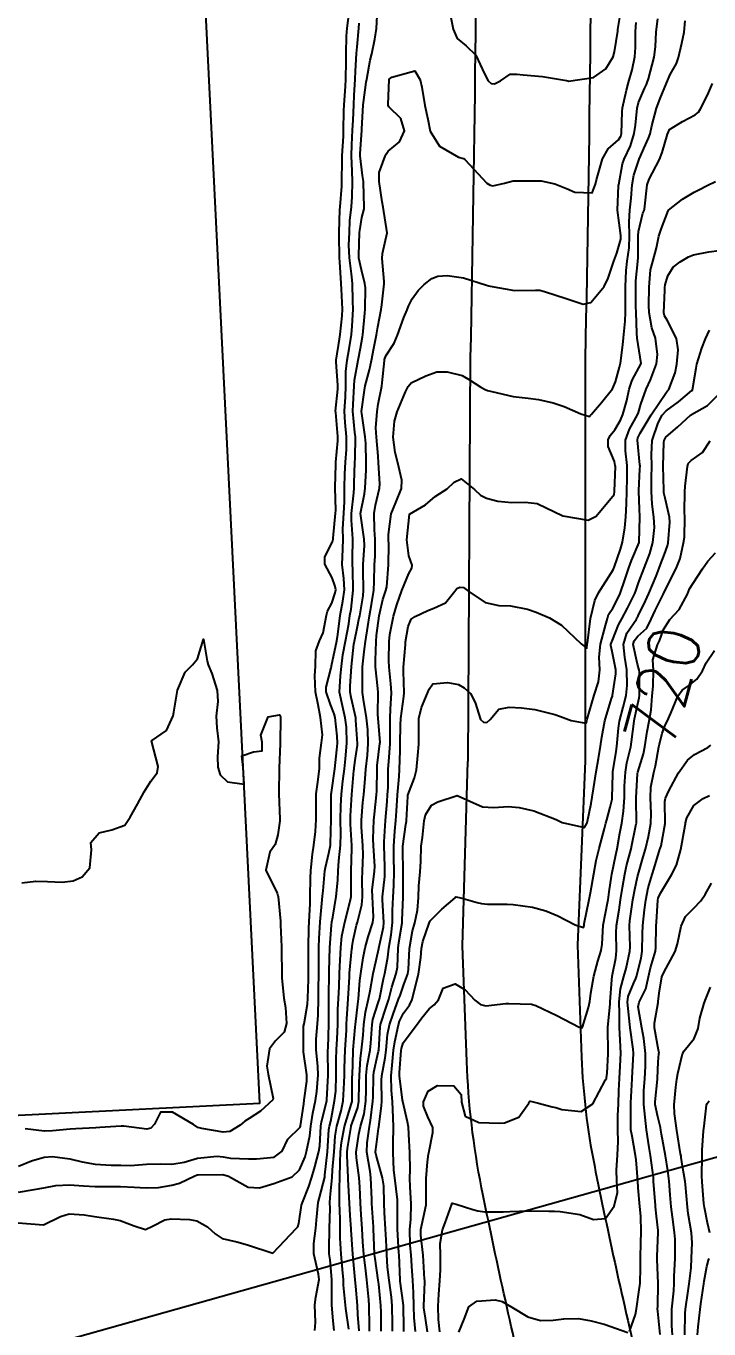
# Model space of a CAD drawing. Header units: metres. Extents: x 298520 to 308411, y 7433745 to 7450750.
# Drawn here: x 301858.9 to 301912.4, y 7442204.7 to 7442306.7 of the extents above; entities that cross this region are included whole.
import ezdxf
from ezdxf.enums import TextEntityAlignment as Align

# ---------------------------------------------------------------- set-up
doc = ezdxf.new("R2010")
doc.units = ezdxf.units.M
doc.header["$LTSCALE"] = 10
doc.linetypes.add('CONTINUO', pattern=[0])
doc.linetypes.add('DASHED', pattern=[0.75, 0.5, -0.25])
for name, color, linetype in [('Area Verde e Lazer', 94, 'Continuous'), ('Cotas', 45, 'Continuous'), ('Curvas de Nivel 1m', 11, 'Continuous'), ('Curvas de Nivel 5m', 15, 'Continuous'), ('TEXTO', 45, 'Continuous'), ('Vias Primárias', 230, 'Continuous'), ('Vias Secundárias', 230, 'DASHED')]:
    doc.layers.add(name, color=color, linetype=linetype)
doc.styles.add('Style-STANDARD', font='STANDARD.shx')

msp = doc.modelspace()

# ---------------------------------------------------------------- linework, layer by layer
at = {"layer": 'Area Verde e Lazer'}
msp.add_lwpolyline([(301809.72, 7442319.96), (301814.7, 7442219.3), (301877.17, 7442222.39), (301872.2, 7442323.05)], close=True, dxfattribs=at)
at = {"layer": 'Curvas de Nivel 1m', "flags": 128}
for points, elevation in [([(301858.29, 7442217.46), (301859.29, 7442217.87), (301860.3, 7442218.16), (301860.94, 7442218.21), (301862.29, 7442218.04), (301863.27, 7442217.81), (301864.29, 7442217.62), (301865.53, 7442217.55), (301866.29, 7442217.54), (301867.04, 7442217.53), (301868.29, 7442217.61), (301869.38, 7442217.66), (301870.29, 7442217.63), (301871.24, 7442217.78), (301872.3, 7442218.1), (301873.85, 7442218.24), (301874.3, 7442218.2), (301874.88, 7442218.1), (301876.3, 7442218.03), (301876.93, 7442218.03), (301878.3, 7442218.18), (301878.94, 7442218.64), (301879.37, 7442219.58), (301880.33, 7442220.51), (301880.36, 7442220.59), (301880.37, 7442220.62), (301880.62, 7442222.34), (301880.66, 7442222.62), (301880.86, 7442224.13), (301880.86, 7442224.62), (301880.61, 7442226.41), (301880.59, 7442226.62), (301880.61, 7442228.43), (301880.64, 7442228.62), (301880.92, 7442230.15), (301880.95, 7442230.61), (301880.99, 7442232.09), (301881, 7442232.61), (301880.98, 7442234.12), (301880.99, 7442234.62), (301881.03, 7442236.11), (301881.04, 7442236.61), (301881.11, 7442238.04), (301881.13, 7442238.61), (301881.16, 7442240.02), (301881.18, 7442240.61), (301881.31, 7442241.89), (301881.42, 7442242.61), (301881.55, 7442243.66), (301881.6, 7442244.61), (301881.6, 7442245.64), (301881.6, 7442246.61), (301881.72, 7442247.54), (301881.86, 7442248.61), (301881.86, 7442249.42), (301882.01, 7442250.61), (301882.08, 7442251.23), (301881.94, 7442252.61), (301881.75, 7442253.58), (301881.54, 7442254.61), (301881.5, 7442255.87), (301881.53, 7442256.61), (301881.57, 7442257.81), (301881.85, 7442258.61), (301882.15, 7442259.24), (301882.41, 7442260.6), (301882.49, 7442260.92), (301882.82, 7442261.55), (301883.08, 7442262.35), (301883.12, 7442262.6), (301883.09, 7442262.86), (301882.84, 7442263.54), (301882.27, 7442264.61), (301882.27, 7442265.19), (301882.88, 7442266.35), (301882.93, 7442266.55), (301882.93, 7442266.6), (301882.93, 7442266.65), (301883.11, 7442268.6), (301883.12, 7442268.81), (301883.07, 7442270.6), (301883.12, 7442272.42), (301883.13, 7442272.59), (301883.3, 7442274.26), (301883.3, 7442274.59), (301883.12, 7442276.47), (301883.11, 7442276.59), (301883.3, 7442278.31), (301883.3, 7442278.59), (301883.17, 7442280.46), (301883.17, 7442280.59), (301883.43, 7442282.22), (301883.48, 7442282.59), (301883.63, 7442284.04), (301883.65, 7442284.58), (301883.57, 7442286.13), (301883.55, 7442286.59), (301883.44, 7442288.28), (301883.43, 7442288.59), (301883.38, 7442290.37), (301883.39, 7442290.59), (301883.44, 7442292.34), (301883.46, 7442292.59), (301883.59, 7442294.2), (301883.61, 7442294.59), (301883.62, 7442296.2), (301883.63, 7442296.59), (301883.72, 7442298.12), (301883.74, 7442298.59), (301883.77, 7442300.1), (301883.78, 7442300.58), (301883.88, 7442302.01), (301883.91, 7442302.58), (301883.93, 7442303.98), (301883.95, 7442304.58), (301883.98, 7442305.95), (301884.03, 7442306.58), (301884.18, 7442307.77)], 708), ([(301881.49, 7442204.61), (301881.54, 7442205.22), (301881.5, 7442206.61), (301881.56, 7442207.21), (301881.82, 7442208.6), (301881.77, 7442209.02), (301881.4, 7442210.61), (301881.42, 7442211.41), (301881.56, 7442212.61), (301881.61, 7442213.24), (301881.76, 7442214.61), (301881.85, 7442215.02), (301882.26, 7442216.6), (301882.26, 7442216.62), (301882.28, 7442216.75), (301882.49, 7442218.6), (301882.59, 7442220.33), (301882.63, 7442220.6), (301882.74, 7442220.99), (301883.04, 7442222.59), (301883.12, 7442223.35), (301883.17, 7442224.59), (301883.17, 7442225.81), (301883.18, 7442226.59), (301883.23, 7442227.41), (301883.28, 7442228.59), (301883.3, 7442229.72), (301883.35, 7442230.59), (301883.39, 7442231.51), (301883.43, 7442232.59), (301883.48, 7442233.59), (301883.53, 7442234.58), (301883.61, 7442235.48), (301883.83, 7442236.58), (301884.28, 7442238.31), (301884.33, 7442238.57), (301884.34, 7442238.78), (301884.33, 7442240.57), (301884.39, 7442242.37), (301884.39, 7442242.57), (301884.28, 7442244.24), (301884.27, 7442244.58), (301884.28, 7442244.91), (301884.39, 7442246.57), (301884.55, 7442248.46), (301884.56, 7442248.57), (301884.57, 7442248.66), (301884.68, 7442249.41), (301884.82, 7442250.44), (301884.83, 7442250.57), (301884.71, 7442252.4), (301884.7, 7442252.55), (301884.7, 7442252.57), (301884.32, 7442254.17), (301884.25, 7442254.58), (301884.26, 7442255.06), (301884.36, 7442256.58), (301884.55, 7442258.34), (301884.59, 7442258.57), (301884.79, 7442259.58), (301884.97, 7442260.4), (301885, 7442260.57), (301885.28, 7442262.12), (301885.31, 7442262.57), (301885.28, 7442264.14), (301885.28, 7442264.57), (301885.38, 7442266.06), (301885.36, 7442266.57), (301885.08, 7442268.39), (301885.07, 7442268.57), (301885.38, 7442270.11), (301885.44, 7442270.56), (301885.52, 7442271.99), (301885.52, 7442272.56), (301885.49, 7442274.04), (301885.44, 7442274.57), (301885.16, 7442276.41), (301885.15, 7442276.57), (301885.37, 7442278.22), (301885.44, 7442278.57), (301885.78, 7442279.82), (301885.92, 7442280.56), (301886.1, 7442281.52), (301886.32, 7442282.56), (301886.43, 7442283.2), (301886.68, 7442284.55), (301886.74, 7442284.91), (301886.93, 7442286.55), (301886.93, 7442286.74), (301886.75, 7442288.55), (301886.78, 7442288.92), (301887.16, 7442290.55), (301886.83, 7442292.55), (301886.77, 7442292.98), (301886.53, 7442294.56), (301886.52, 7442295.26), (301887, 7442296.55), (301887.08, 7442296.71), (301887.24, 7442296.95), (301888.11, 7442297.67), (301888.5, 7442298.53), (301888.22, 7442299.49), (301887.28, 7442300.42), (301887.23, 7442300.55), (301887.23, 7442300.61), (301887.3, 7442302.55), (301887.3, 7442302.57), (301887.31, 7442302.59), (301887.51, 7442302.74), (301889.32, 7442303.23), (301889.75, 7442302.52), (301889.87, 7442301.95), (301890.11, 7442300.51), (301890.33, 7442299.45), (301890.53, 7442298.51), (301891.25, 7442297.33), (301892.74, 7442296.48), (301893.13, 7442296.37), (301893.23, 7442296.3), (301894.96, 7442294.45), (301895.21, 7442294.27), (301895.43, 7442294.23), (301896.33, 7442294.44), (301897.03, 7442294.62), (301897.21, 7442294.61), (301897.39, 7442294.61), (301899.22, 7442294.62), (301900.28, 7442294.39), (301901.21, 7442294.01), (301901.86, 7442293.72), (301903.21, 7442293.69), (301903.47, 7442294.36), (301903.56, 7442294.7), (301904.03, 7442296.35), (301904.46, 7442297.12), (301905.26, 7442297.84), (301905.46, 7442298.13), (301905.51, 7442298.33), (301905.56, 7442300.04), (301905.59, 7442300.33), (301905.89, 7442301.73), (301906.06, 7442302.32), (301906.33, 7442303.31), (301906.55, 7442304.32), (301906.6, 7442305.06), (301906.59, 7442306.32), (301906.66, 7442307.02)], 711), ([(301883, 7442204.59), (301882.92, 7442205.36), (301882.83, 7442206.59), (301882.82, 7442207.24), (301882.81, 7442208.59), (301882.68, 7442210.12), (301882.62, 7442210.59), (301882.61, 7442210.99), (301882.64, 7442212.59), (301882.68, 7442214.17), (301882.67, 7442214.59), (301882.69, 7442215.01), (301882.84, 7442216.59), (301882.88, 7442217.19), (301882.99, 7442218.59), (301883.09, 7442219.82), (301883.22, 7442220.59), (301883.56, 7442221.79), (301883.71, 7442222.58), (301883.79, 7442224), (301883.81, 7442224.58), (301883.81, 7442225.15), (301883.86, 7442226.58), (301883.96, 7442228.11), (301883.98, 7442228.58), (301883.99, 7442229.01), (301884.11, 7442230.58), (301884.2, 7442232.3), (301884.21, 7442232.57), (301884.39, 7442234.47), (301884.4, 7442234.57), (301884.41, 7442234.66), (301884.5, 7442235.15), (301884.76, 7442236.33), (301884.83, 7442236.57), (301885.18, 7442237.92), (301885.21, 7442238.56), (301885.19, 7442239.94), (301885.22, 7442240.56), (301885.28, 7442241.87), (301885.25, 7442242.56), (301885.15, 7442244.03), (301885.14, 7442244.56), (301885.25, 7442245.94), (301885.32, 7442246.56), (301885.43, 7442247.79), (301885.48, 7442248.56), (301885.6, 7442249.64), (301885.67, 7442250.56), (301885.65, 7442251.62), (301885.53, 7442252.56), (301885.29, 7442254.01), (301885.23, 7442254.56), (301885.22, 7442256.11), (301885.23, 7442256.57), (301885.37, 7442257.97), (301885.45, 7442258.56), (301885.63, 7442259.72), (301885.77, 7442260.56), (301885.93, 7442261.45), (301886.1, 7442262.56), (301886.14, 7442263.25), (301886.17, 7442264.56), (301886.2, 7442265.22), (301886.2, 7442266.56), (301886.15, 7442267.29), (301886.14, 7442268.56), (301886.25, 7442269.22), (301886.55, 7442270.55), (301886.58, 7442270.9), (301886.48, 7442272.55), (301886.45, 7442273.06), (301886.31, 7442274.56), (301886.27, 7442275.27), (301886.36, 7442276.56), (301886.45, 7442277.12), (301886.73, 7442278.55), (301886.77, 7442278.81), (301886.94, 7442280.55), (301886.95, 7442280.64), (301887.05, 7442280.91), (301887.69, 7442281.92), (301887.95, 7442282.54), (301888.47, 7442283.92), (301888.72, 7442284.53), (301888.83, 7442284.8), (301889.11, 7442285.39), (301889.59, 7442286.04), (301890.05, 7442286.51), (301890.65, 7442286.98), (301891.13, 7442287.15), (301891.85, 7442287.21), (301893.13, 7442287.02), (301894.94, 7442286.45), (301895.12, 7442286.39), (301895.21, 7442286.36), (301897.12, 7442286.04), (301898.76, 7442286.06), (301899.11, 7442286.05), (301899.56, 7442285.94), (301901.1, 7442285.43), (301902.51, 7442284.95), (301903.1, 7442285.1), (301904.14, 7442286.34), (301904.47, 7442286.99), (301904.9, 7442288.33), (301905.15, 7442288.95), (301905.45, 7442290.04), (301905.46, 7442290.33), (301905.2, 7442292.32), (301905.28, 7442294.26), (301905.29, 7442294.33), (301905.59, 7442295.96), (301905.72, 7442296.33), (301906.2, 7442297.37), (301906.51, 7442298.32), (301906.6, 7442298.98), (301906.74, 7442300.32), (301906.84, 7442300.76), (301907.31, 7442301.84), (301907.46, 7442302.16), (301907.52, 7442302.31), (301907.62, 7442302.61), (301908.06, 7442304.3), (301908.16, 7442305.11), (301908.21, 7442306.3), (301908.36, 7442307.3)], 712), ([(301884.14, 7442204.7), (301883.91, 7442206.33), (301883.88, 7442206.57), (301883.74, 7442208.14), (301883.72, 7442208.58), (301883.68, 7442209.08), (301883.55, 7442210.58), (301883.48, 7442211.83), (301883.48, 7442212.58), (301883.48, 7442213.34), (301883.43, 7442214.58), (301883.43, 7442215.73), (301883.45, 7442216.58), (301883.46, 7442217.75), (301883.5, 7442218.58), (301883.57, 7442219.32), (301883.81, 7442220.58), (301884.35, 7442222.38), (301884.4, 7442222.52), (301884.41, 7442222.57), (301884.42, 7442224.52), (301884.43, 7442224.57), (301884.49, 7442226.48), (301884.5, 7442226.57), (301884.64, 7442228.34), (301884.66, 7442228.57), (301884.85, 7442230.16), (301884.9, 7442230.57), (301885.02, 7442232.01), (301885.09, 7442232.56), (301885.28, 7442233.77), (301885.43, 7442234.56), (301885.66, 7442235.41), (301886.03, 7442236.55), (301886.09, 7442236.99), (301886, 7442238.56), (301885.99, 7442239.11), (301886.16, 7442240.55), (301886.18, 7442240.95), (301886.08, 7442242.56), (301886.06, 7442243.09), (301886.11, 7442244.56), (301886.15, 7442245.03), (301886.33, 7442246.55), (301886.35, 7442246.85), (301886.37, 7442248.55), (301886.38, 7442248.84), (301886.59, 7442250.55), (301886.6, 7442250.65), (301886.45, 7442252.55), (301886.43, 7442252.84), (301886.44, 7442254.55), (301886.42, 7442254.87), (301886.25, 7442256.56), (301886.24, 7442257.08), (301886.28, 7442258.55), (301886.33, 7442259.02), (301886.53, 7442260.55), (301886.57, 7442260.79), (301886.82, 7442261.84), (301886.99, 7442262.39), (301887.05, 7442262.55), (301887.12, 7442262.83), (301887.25, 7442264.54), (301887.27, 7442266.15), (301887.26, 7442266.54), (301887.26, 7442266.92), (301887.47, 7442268.54), (301887.82, 7442269.44), (301888.27, 7442270.53), (301888.29, 7442271.17), (301887.99, 7442272.53), (301887.77, 7442273.35), (301887.61, 7442274.54), (301887.73, 7442275.8), (301887.94, 7442276.54), (301888.6, 7442278.11), (301888.79, 7442278.52), (301889.03, 7442278.8), (301890.18, 7442279.36), (301891.03, 7442279.66), (301891.86, 7442279.66), (301893.03, 7442279.37), (301893.59, 7442279.04), (301894.5, 7442278.46), (301894.84, 7442278.28), (301895.02, 7442278.21), (301895.35, 7442278.12), (301897.02, 7442277.74), (301898.2, 7442277.6), (301899.01, 7442277.5), (301900.16, 7442277.24), (301901.01, 7442276.96), (301902.31, 7442276.37), (301903, 7442276.16), (301903.09, 7442276.27), (301903.15, 7442276.36), (301903.93, 7442277.27), (301904.79, 7442278.33), (301905.03, 7442278.89), (301905.34, 7442280.02), (301905.42, 7442280.33), (301905.62, 7442281.77), (301905.66, 7442282.32), (301905.79, 7442283.62), (301905.82, 7442284.32), (301905.81, 7442285.62), (301905.82, 7442286.32), (301905.86, 7442287.59), (301905.95, 7442288.32), (301906.1, 7442289.37), (301906.12, 7442290.32), (301906.1, 7442291.4), (301906.17, 7442292.32), (301906.26, 7442293.26), (301906.33, 7442294.32), (301906.47, 7442295.07), (301906.89, 7442296.31), (301906.99, 7442296.56), (301907.25, 7442297.16), (301907.61, 7442297.95), (301907.74, 7442298.3), (301907.89, 7442298.92), (301908.24, 7442300.3), (301908.53, 7442301.06), (301909.03, 7442302.28), (301909.32, 7442302.94), (301909.81, 7442303.8), (301909.98, 7442304.27), (301910.23, 7442305.39), (301910.42, 7442306.27), (301910.48, 7442307.15)], 713), ([(301858.27, 7442215.44), (301859.5, 7442215.63), (301860.27, 7442215.77), (301861.19, 7442215.94), (301862.27, 7442216.01), (301863.37, 7442215.92), (301864.27, 7442215.86), (301865.21, 7442215.86), (301866.27, 7442215.88), (301867.33, 7442215.83), (301868.27, 7442215.76), (301869.23, 7442215.79), (301870.28, 7442215.97), (301870.88, 7442216.13), (301872.09, 7442216.72), (301872.23, 7442216.77), (301872.28, 7442216.79), (301872.36, 7442216.79), (301874.28, 7442216.8), (301874.73, 7442216.69), (301876.27, 7442215.83), (301877.16, 7442215.77), (301878.28, 7442216.1), (301879.71, 7442216.63), (301880.29, 7442217.19), (301880.72, 7442218.19), (301880.84, 7442218.61), (301881.09, 7442219.85), (301881.18, 7442220.61), (301881.33, 7442221.62), (301881.53, 7442222.61), (301881.65, 7442223.32), (301881.76, 7442224.61), (301881.73, 7442225.26), (301881.6, 7442226.61), (301881.6, 7442227.42), (301881.7, 7442228.61), (301881.76, 7442229.28), (301881.78, 7442230.61), (301881.78, 7442231.28), (301881.8, 7442232.61), (301881.8, 7442233.29), (301881.81, 7442234.61), (301881.83, 7442235.28), (301881.91, 7442236.61), (301881.95, 7442237.18), (301882.1, 7442238.6), (301882.13, 7442239.02), (301882.27, 7442240.6), (301882.32, 7442240.86), (301882.59, 7442241.97), (301882.71, 7442242.6), (301882.72, 7442242.72), (301882.76, 7442244.6), (301882.76, 7442246.48), (301882.76, 7442246.6), (301882.78, 7442246.73), (301883.05, 7442248.59), (301883.22, 7442250.06), (301883.25, 7442250.59), (301883.23, 7442251.13), (301883.07, 7442252.59), (301883, 7442252.88), (301882.72, 7442253.62), (301882.38, 7442254.6), (301882.37, 7442254.98), (301882.76, 7442256.49), (301882.78, 7442256.58), (301882.79, 7442256.6), (301882.79, 7442256.63), (301883.21, 7442258.59), (301883.29, 7442259.09), (301883.48, 7442260.59), (301883.69, 7442261.71), (301883.81, 7442262.59), (301883.75, 7442263.49), (301883.62, 7442264.59), (301883.67, 7442265.79), (301883.7, 7442266.59), (301883.68, 7442267.38), (301883.75, 7442268.59), (301883.81, 7442269.48), (301883.81, 7442270.59), (301883.84, 7442271.68), (301883.89, 7442272.58), (301883.96, 7442273.58), (301883.96, 7442274.58), (301883.87, 7442275.7), (301883.82, 7442276.58), (301883.88, 7442277.71), (301883.92, 7442278.58), (301883.92, 7442279.69), (301884.02, 7442280.58), (301884.17, 7442281.46), (301884.35, 7442282.58), (301884.42, 7442283.24), (301884.48, 7442284.58), (301884.47, 7442285.21), (301884.43, 7442286.58), (301884.37, 7442287.34), (301884.21, 7442288.58), (301884.16, 7442289.57), (301884.19, 7442290.58), (301884.24, 7442291.52), (301884.36, 7442292.58), (301884.42, 7442293.36), (301884.44, 7442294.58), (301884.42, 7442295.38), (301884.36, 7442296.58), (301884.38, 7442297.44), (301884.45, 7442298.58), (301884.48, 7442299.37), (301884.53, 7442300.58), (301884.57, 7442301.3), (301884.65, 7442302.58), (301884.68, 7442303.22), (301884.76, 7442304.58), (301884.79, 7442305.12), (301884.93, 7442306.57), (301884.97, 7442306.96)], 709), ([(301884.95, 7442204.56), (301884.86, 7442205.86), (301884.82, 7442206.56), (301884.69, 7442208.06), (301884.64, 7442208.57), (301884.49, 7442210.29), (301884.46, 7442210.57), (301884.33, 7442212.47), (301884.32, 7442212.57), (301884.25, 7442213.6), (301884.19, 7442214.57), (301884.11, 7442216.41), (301884.11, 7442216.57), (301884.01, 7442218.28), (301884.01, 7442218.57), (301884.04, 7442218.84), (301884.32, 7442220.57), (301884.33, 7442220.63), (301884.85, 7442222.06), (301884.94, 7442222.56), (301884.97, 7442223.96), (301884.98, 7442224.56), (301885.06, 7442225.9), (301885.14, 7442226.56), (301885.26, 7442227.72), (301885.32, 7442228.56), (301885.46, 7442229.53), (301885.69, 7442230.56), (301885.81, 7442231.2), (301886.05, 7442232.55), (301886.13, 7442232.9), (301886.49, 7442234.5), (301886.5, 7442234.54), (301886.87, 7442236.19), (301886.9, 7442236.55), (301886.78, 7442238.31), (301886.78, 7442238.55), (301886.97, 7442240.15), (301886.98, 7442240.54), (301886.97, 7442240.94), (301886.91, 7442242.55), (301886.91, 7442242.86), (301887.02, 7442244.54), (301887.14, 7442246.03), (301887.18, 7442246.54), (301887.22, 7442247.11), (301887.24, 7442248.54), (301887.27, 7442249.14), (301887.38, 7442250.54), (301887.4, 7442251.24), (301887.38, 7442252.54), (301887.42, 7442253.24), (301887.48, 7442254.54), (301887.44, 7442255.24), (301887.31, 7442256.54), (301887.29, 7442257.07), (301887.3, 7442258.54), (301887.35, 7442259.1), (301887.65, 7442260.54), (301887.92, 7442261.43), (301888.31, 7442262.53), (301888.85, 7442263.88), (301889.08, 7442264.28), (301889.12, 7442264.52), (301888.86, 7442265.25), (301888.68, 7442266.52), (301888.9, 7442268.52), (301890.15, 7442269.26), (301890.92, 7442269.9), (301891.27, 7442270.15), (301891.85, 7442270.49), (301892.39, 7442271.03), (301892.94, 7442271.29), (301893.99, 7442270.46), (301894.47, 7442270.01), (301894.92, 7442269.77), (301895.82, 7442269.53), (301896.91, 7442269.42), (301897.97, 7442269.47), (301898.91, 7442269.35), (301900.9, 7442268.38), (301902.9, 7442268.04), (301903.52, 7442268.35), (301904.92, 7442270.07), (301904.97, 7442270.28), (301904.97, 7442270.33), (301905.03, 7442272.25), (301905.02, 7442272.33), (301904.96, 7442272.64), (301904.47, 7442273.83), (301904.47, 7442274.34), (301904.63, 7442274.68), (301904.98, 7442275.13), (301905.44, 7442275.88), (301905.62, 7442276.32), (301905.92, 7442277.42), (301906.11, 7442278.32), (301906.34, 7442279.01), (301907.04, 7442280.31), (301906.73, 7442282.31), (301906.7, 7442282.69), (301906.65, 7442284.31), (301906.64, 7442284.77), (301906.62, 7442286.31), (301906.63, 7442286.8), (301906.78, 7442288.31), (301906.81, 7442288.65), (301906.82, 7442290.31), (301906.85, 7442290.64), (301907.19, 7442292.09), (301907.25, 7442292.25), (301907.27, 7442292.31), (301907.3, 7442292.41), (301907.51, 7442294.31), (301907.67, 7442294.75), (301908.48, 7442296.29), (301908.7, 7442296.83), (301909.1, 7442298.28), (301909.27, 7442298.65), (301910.28, 7442299.26), (301911.28, 7442299.79), (301911.53, 7442300.01), (301911.7, 7442300.26), (301912.23, 7442301.32), (301912.64, 7442302.25)], 714), ([(301886.67, 7442204.54), (301886.67, 7442206.03), (301886.65, 7442206.55), (301886.49, 7442208.23), (301886.46, 7442208.55), (301886.21, 7442210.24), (301886.17, 7442210.55), (301886.16, 7442210.6), (301886.09, 7442212.55), (301886.08, 7442212.71), (301885.95, 7442214.55), (301885.94, 7442214.87), (301885.88, 7442216.55), (301885.81, 7442217.04), (301885.56, 7442218.56), (301885.58, 7442219.3), (301885.77, 7442220.56), (301885.85, 7442221.04), (301886.03, 7442222.55), (301886.05, 7442222.86), (301886.07, 7442224.55), (301886.1, 7442224.83), (301886.4, 7442226.13), (301886.48, 7442226.47), (301886.49, 7442226.55), (301886.61, 7442228.36), (301886.64, 7442228.55), (301887.07, 7442229.91), (301887.27, 7442230.54), (301887.53, 7442231.47), (301887.87, 7442232.54), (301887.96, 7442233.05), (301888.01, 7442234.53), (301888.06, 7442234.97), (301888.32, 7442236.53), (301888.34, 7442236.72), (301888.4, 7442238.53), (301888.4, 7442238.67), (301888.4, 7442240.52), (301888.37, 7442242.3), (301888.38, 7442242.52), (301888.61, 7442244.21), (301888.66, 7442244.47), (301888.67, 7442244.52), (301888.76, 7442246.4), (301888.78, 7442246.52), (301889.29, 7442247.88), (301889.44, 7442248.51), (301889.55, 7442249.63), (301889.63, 7442250.51), (301889.62, 7442251.59), (301889.62, 7442252.51), (301889.85, 7442253.38), (301890.32, 7442254.5), (301890.43, 7442254.81), (301890.74, 7442255.24), (301891.88, 7442255.35), (301892.74, 7442255.17), (301893.19, 7442254.92), (301893.67, 7442254.47), (301894.05, 7442253.78), (301894.47, 7442252.45), (301894.71, 7442252.22), (301894.95, 7442252.21), (301895.23, 7442252.44), (301895.91, 7442253.25), (301896.72, 7442253.41), (301897.67, 7442253.36), (301898.72, 7442253.22), (301900.28, 7442252.82), (301900.72, 7442252.67), (301901.56, 7442252.37), (301902.71, 7442252.15), (301902.78, 7442252.29), (301902.8, 7442252.36), (301902.83, 7442252.47), (301903.37, 7442254.35), (301903.7, 7442255.39), (301903.82, 7442256.34), (301903.76, 7442257.33), (301903.85, 7442258.34), (301904.26, 7442259.8), (301904.4, 7442260.34), (301904.49, 7442260.65), (301904.82, 7442261.17), (301905.23, 7442261.92), (301905.4, 7442262.32), (301905.77, 7442263.39), (301906.09, 7442264.32), (301906.3, 7442264.88), (301906.88, 7442266.31), (301906.94, 7442268.31), (301906.94, 7442268.34), (301906.91, 7442268.92), (301906.86, 7442270.31), (301906.86, 7442270.38), (301906.95, 7442272.04), (301906.96, 7442272.3), (301906.95, 7442272.38), (301906.75, 7442274.31), (301906.79, 7442274.5), (301906.98, 7442274.85), (301907.82, 7442276.3), (301909.02, 7442278.07), (301909.12, 7442278.18), (301909.21, 7442278.28), (301909.72, 7442279.59), (301909.84, 7442280.27), (301909.94, 7442281.39), (301909.82, 7442282.27), (301909.09, 7442283.7), (301908.87, 7442284.06), (301908.83, 7442284.28), (301908.89, 7442286.07), (301908.9, 7442286.28), (301908.93, 7442286.47), (301909.13, 7442287.17), (301909.55, 7442287.86), (301910.09, 7442288.27), (301910.75, 7442288.66), (301911.15, 7442288.83), (301912.35, 7442289.05), (301913.15, 7442289.17)], 716), ([(301887.58, 7442204.54), (301887.58, 7442205.11), (301887.54, 7442206.54), (301887.48, 7442207.22), (301887.31, 7442208.54), (301887.19, 7442209.55), (301887.12, 7442210.54), (301887.07, 7442211.7), (301887.02, 7442212.54), (301886.95, 7442213.84), (301886.92, 7442214.54), (301886.88, 7442215.93), (301886.79, 7442216.54), (301886.3, 7442218.33), (301886.25, 7442218.55), (301886.25, 7442218.6), (301886.31, 7442219.17), (301886.47, 7442220.41), (301886.5, 7442220.55), (301886.72, 7442222.18), (301886.73, 7442222.55), (301886.71, 7442224.21), (301886.74, 7442224.55), (301887, 7442225.94), (301887.08, 7442226.54), (301887.19, 7442227.77), (301887.34, 7442228.54), (301887.61, 7442229.36), (301888.05, 7442230.53), (301888.16, 7442230.83), (301888.46, 7442231.68), (301888.76, 7442232.53), (301888.82, 7442232.86), (301888.89, 7442234.52), (301889.14, 7442235.89), (301889.32, 7442236.52), (301889.52, 7442237.5), (301889.6, 7442238.51), (301889.64, 7442239.42), (301889.75, 7442240.51), (301889.78, 7442241.31), (301889.82, 7442242.51), (301889.91, 7442243.2), (301890.06, 7442244.51), (301890.15, 7442244.97), (301890.63, 7442245.72), (301891.13, 7442246), (301892.64, 7442246.48), (301894.63, 7442245.61), (301895.51, 7442245.56), (301896.63, 7442245.63), (301897.49, 7442245.56), (301898.63, 7442245.3), (301900.38, 7442244.62), (301900.61, 7442244.5), (301900.85, 7442244.38), (301902.61, 7442243.98), (301902.82, 7442244.36), (301903.12, 7442245.87), (301903.2, 7442246.35), (301903.3, 7442247), (301903.53, 7442248.35), (301903.71, 7442249.38), (301903.86, 7442250.34), (301903.97, 7442251.07), (301904.21, 7442252.34), (301904.73, 7442254.08), (301904.79, 7442254.27), (301904.81, 7442254.33), (301905.07, 7442256.02), (301905.06, 7442256.33), (301904.78, 7442257.77), (301904.68, 7442258.23), (301904.68, 7442258.33), (301904.79, 7442258.64), (301905.28, 7442259.85), (301905.53, 7442260.32), (301905.98, 7442261.16), (301906.54, 7442262.31), (301906.62, 7442262.52), (301906.84, 7442263.13), (301907.28, 7442264.3), (301907.72, 7442265.45), (301907.95, 7442266.29), (301908.08, 7442267.48), (301908.05, 7442268.29), (301907.92, 7442269.3), (301907.85, 7442270.3), (301907.86, 7442271.37), (301907.87, 7442272.3), (301907.85, 7442273.18), (301907.92, 7442274.3), (301908.38, 7442275.68), (301908.7, 7442276.28), (301909, 7442276.62), (301909.97, 7442277.31), (301911.02, 7442278.19), (301911.06, 7442278.22), (301911.08, 7442278.26), (301911.35, 7442279.95), (301911.41, 7442280.26), (301911.81, 7442281.51), (301912.08, 7442282.25), (301912.41, 7442282.92)], 717), ([(301888.47, 7442204.53), (301888.46, 7442204.84), (301888.43, 7442206.53), (301888.41, 7442206.77), (301888.18, 7442208.47), (301888.17, 7442208.53), (301888.08, 7442210.53), (301888.07, 7442210.67), (301887.96, 7442212.53), (301887.96, 7442212.81), (301887.96, 7442214.53), (301887.95, 7442214.84), (301887.75, 7442216.54), (301887.67, 7442217.15), (301887.62, 7442218.54), (301887.63, 7442219.22), (301887.64, 7442220.54), (301887.63, 7442221.25), (301887.57, 7442222.54), (301887.5, 7442223.4), (301887.47, 7442224.54), (301887.54, 7442225.38), (301887.66, 7442226.54), (301887.74, 7442227.21), (301888.03, 7442228.53), (301888.13, 7442228.83), (301888.44, 7442229.44), (301888.91, 7442230.06), (301889.12, 7442230.52), (301889.32, 7442231.38), (301889.6, 7442232.51), (301889.78, 7442233.8), (301889.83, 7442234.51), (301889.94, 7442235.06), (301890.44, 7442236.5), (301890.52, 7442236.68), (301891.43, 7442237.59), (301892.47, 7442238.48), (301892.5, 7442238.52), (301892.54, 7442238.55), (301892.91, 7442238.47), (301894.2, 7442238.11), (301894.54, 7442238.02), (301895, 7442237.98), (301896.54, 7442237.98), (301897.02, 7442237.95), (301898.54, 7442237.75), (301899.59, 7442237.45), (301900.53, 7442237.06), (301901.89, 7442236.37), (301902.52, 7442236.16), (301902.57, 7442236.31), (301902.58, 7442236.36), (301902.59, 7442236.43), (301902.97, 7442238.35), (301903.07, 7442238.88), (301903.34, 7442240.35), (301903.53, 7442241.39), (301903.76, 7442242.34), (301904.18, 7442243.9), (301904.29, 7442244.33), (301904.36, 7442244.59), (301904.63, 7442245.57), (301904.77, 7442246.2), (301904.78, 7442246.33), (301904.82, 7442248.17), (301904.84, 7442248.33), (301905.08, 7442249.93), (301905.14, 7442250.33), (301905.27, 7442251.76), (301905.36, 7442252.32), (301905.64, 7442253.4), (301905.86, 7442254.32), (301905.95, 7442255.11), (301905.93, 7442256.32), (301905.76, 7442257.33), (301905.67, 7442258.32), (301905.92, 7442259.2), (301906.67, 7442260.31), (301906.72, 7442260.39), (301906.81, 7442260.56), (301907.39, 7442261.74), (301907.65, 7442262.3), (301908.22, 7442263.67), (301908.46, 7442264.29), (301908.57, 7442264.57), (301908.87, 7442265.38), (301909.12, 7442266.04), (301909.17, 7442266.28), (301909.28, 7442267.9), (301909.26, 7442268.28), (301908.92, 7442269.76), (301908.82, 7442270.18), (301908.81, 7442270.28), (301908.81, 7442270.4), (301908.78, 7442272.28), (301908.82, 7442274.13), (301908.84, 7442274.28), (301908.98, 7442274.54), (301909.91, 7442275.35), (301910.9, 7442276.26), (301910.95, 7442276.3), (301910.99, 7442276.33), (301912.23, 7442277.02), (301913.02, 7442277.8)], 718), ([(301889.38, 7442204.51), (301889.27, 7442205.62), (301889.23, 7442206.51), (301889.22, 7442207.56), (301889.15, 7442208.52), (301889.08, 7442209.64), (301889.02, 7442210.52), (301888.95, 7442211.25), (301888.94, 7442212.52), (301889, 7442213.28), (301889.04, 7442214.52), (301888.95, 7442215.84), (301888.93, 7442216.52), (301888.96, 7442217.19), (301888.94, 7442218.52), (301888.86, 7442219.98), (301888.82, 7442220.52), (301888.75, 7442220.94), (301888.37, 7442222.53), (301888.37, 7442222.55), (301888.35, 7442222.62), (301888.11, 7442224.53), (301888.11, 7442224.8), (301888.25, 7442226.53), (301888.27, 7442226.67), (301888.41, 7442227.11), (301889.44, 7442228.51), (301889.87, 7442229.07), (301890.44, 7442229.78), (301890.84, 7442230.11), (301891.16, 7442230.49), (301891.55, 7442231.4), (301892.47, 7442231.75), (301893.25, 7442231.26), (301894.01, 7442230.46), (301894.45, 7442230.12), (301894.87, 7442230.03), (301896.45, 7442230.19), (301896.67, 7442230.21), (301898.45, 7442230.15), (301898.8, 7442230.05), (301900.44, 7442229.25), (301902.19, 7442228.36), (301902.42, 7442228.3), (301902.46, 7442228.36), (301902.91, 7442229.89), (301903.02, 7442230.35), (301903.11, 7442231), (301903.34, 7442232.35), (301903.65, 7442233.51), (301903.92, 7442234.34), (301903.99, 7442234.85), (301904.06, 7442236.34), (301904.43, 7442238.22), (301904.45, 7442238.33), (301904.55, 7442238.94), (301904.71, 7442240.18), (301904.74, 7442240.33), (301905.06, 7442241.85), (301905.16, 7442242.32), (301905.38, 7442243.55), (301905.52, 7442244.32), (301905.67, 7442245.27), (301905.73, 7442246.32), (301905.75, 7442247.22), (301905.81, 7442248.32), (301905.93, 7442249.06), (301906.23, 7442250.31), (301906.3, 7442250.7), (301906.5, 7442252.31), (301906.53, 7442252.49), (301906.72, 7442253.34), (301906.89, 7442254.15), (301906.91, 7442254.31), (301906.91, 7442256.16), (301906.89, 7442256.31), (301906.77, 7442256.78), (301906.43, 7442258.31), (301906.49, 7442258.61), (301906.79, 7442258.96), (301907.5, 7442259.6), (301907.84, 7442260.3), (301908.13, 7442260.98), (301908.79, 7442262.29), (301908.83, 7442262.36), (301909.79, 7442264.27), (301910.09, 7442265.04), (301910.37, 7442266.27), (301910.43, 7442266.72), (301910.46, 7442268.26), (301910.45, 7442268.72), (301910.46, 7442270.26), (301910.49, 7442270.71), (301910.68, 7442272.26), (301910.74, 7442272.48), (301910.96, 7442272.73), (301911.86, 7442273.35), (301912.44, 7442274.25)], 719), ([(301858.55, 7442239.64), (301859.64, 7442239.79), (301860.56, 7442239.76), (301861.7, 7442239.71), (301862.56, 7442239.81), (301863.26, 7442240.13), (301863.87, 7442240.82), (301864, 7442242.23), (301863.95, 7442242.82), (301864.6, 7442243.56), (301865.6, 7442243.8), (301866.61, 7442244.17), (301867.03, 7442244.78), (301867.59, 7442245.81), (301868.11, 7442246.77), (301868.65, 7442247.62), (301869.14, 7442248.27), (301869.22, 7442248.75), (301868.69, 7442250.76), (301869.87, 7442251.58), (301870.4, 7442252.74), (301870.45, 7442253.01), (301870.73, 7442254.74), (301871.34, 7442256.15), (301871.9, 7442256.73), (301872.29, 7442257.2), (301872.78, 7442258.72), (301873.06, 7442257.01), (301873.14, 7442256.71), (301873.42, 7442256.04), (301873.83, 7442254.7), (301873.88, 7442253.86), (301873.76, 7442252.7), (301873.8, 7442251.8), (301873.94, 7442250.7), (301873.87, 7442249.51), (301873.9, 7442248.7), (301874.07, 7442248.11), (301874.65, 7442247.55), (301875.95, 7442247.38), (301875.87, 7442248.68), (301875.76, 7442249.6), (301876.68, 7442249.91), (301877.35, 7442249.99), (301877.36, 7442250.66), (301877.26, 7442251.22), (301877.83, 7442252.65), (301878.71, 7442252.8), (301878.79, 7442252.64), (301878.81, 7442252.54), (301878.76, 7442250.64), (301878.76, 7442250.57), (301878.69, 7442248.64), (301878.69, 7442248.62), (301878.67, 7442246.64), (301878.67, 7442246.61), (301878.74, 7442244.64), (301878.74, 7442244.51), (301878.6, 7442243.4), (301878.37, 7442242.64), (301877.97, 7442242.04), (301877.65, 7442240.65), (301878.55, 7442238.83), (301878.6, 7442238.64), (301878.61, 7442238.57), (301878.79, 7442236.64), (301878.81, 7442236.35), (301878.87, 7442234.64), (301878.88, 7442234.25), (301878.89, 7442232.64), (301878.9, 7442232.2), (301879.05, 7442230.63), (301879.19, 7442229.89), (301879.27, 7442228.63), (301879.08, 7442227.97), (301878.41, 7442227.29), (301877.94, 7442226.65), (301877.74, 7442225.29), (301877.82, 7442224.66), (301878.23, 7442222.77), (301878.19, 7442222.65), (301877.23, 7442221.78), (301876.34, 7442221.19), (301876.01, 7442221), (301875.65, 7442220.68), (301874.84, 7442220.17), (301874.32, 7442220.13), (301872.64, 7442220.41), (301872.33, 7442220.5), (301871.99, 7442220.72), (301870.34, 7442221.69), (301869.4, 7442221.69), (301868.92, 7442220.75), (301868.63, 7442220.45), (301868.33, 7442220.37), (301866.52, 7442220.6), (301866.33, 7442220.61), (301864.64, 7442220.5), (301864.33, 7442220.47), (301862.77, 7442220.39), (301862.33, 7442220.36), (301860.95, 7442220.23), (301860.32, 7442220.2), (301858.81, 7442220.39)], 708), ([(301891.28, 7442204.49), (301891.18, 7442205.46), (301891.15, 7442206.49), (301891.21, 7442207.45), (301891.28, 7442208.49), (301891.32, 7442209.36), (301891.33, 7442210.49), (301891.3, 7442211.41), (301891.48, 7442212.49), (301891.7, 7442213.03), (301892.23, 7442214.48), (301892.23, 7442214.5), (301892.25, 7442214.56), (301892.56, 7442214.48), (301893.86, 7442214.07), (301894.25, 7442213.98), (301894.8, 7442213.89), (301896.25, 7442213.89), (301896.75, 7442213.92), (301898.25, 7442213.97), (301899.81, 7442213.95), (301900.25, 7442213.94), (301900.71, 7442213.92), (301902.25, 7442213.67), (301903.31, 7442213.28), (301904.24, 7442213.36), (301904.92, 7442214.33), (301905.18, 7442215.41), (301905.15, 7442216.33), (301905.12, 7442217.15), (301905.2, 7442218.32), (301905.24, 7442219.4), (301905.21, 7442220.32), (301905.23, 7442221.44), (301905.26, 7442222.32), (301905.31, 7442223.38), (301905.36, 7442224.32), (301905.41, 7442225.3), (301905.45, 7442226.32), (301905.41, 7442227.32), (301905.36, 7442228.32), (301905.35, 7442229.41), (301905.33, 7442230.32), (301905.42, 7442231.36), (301905.69, 7442232.32), (301905.86, 7442232.93), (301906.16, 7442234.31), (301906.18, 7442234.63), (301906.14, 7442236.31), (301906.17, 7442236.67), (301906.4, 7442238.31), (301906.42, 7442238.44), (301906.55, 7442239.13), (301906.75, 7442240.12), (301906.8, 7442240.31), (301907.2, 7442241.68), (301907.38, 7442242.3), (301907.61, 7442243.29), (301907.81, 7442244.3), (301907.84, 7442245.08), (301907.77, 7442246.3), (301907.8, 7442247.15), (301908.04, 7442248.3), (301908.16, 7442248.81), (301908.44, 7442250.29), (301908.48, 7442250.5), (301908.7, 7442251.38), (301908.95, 7442252.04), (301909.07, 7442252.28), (301909.37, 7442252.93), (301909.91, 7442254.27), (301910.27, 7442254.74), (301910.75, 7442255.07), (301911.4, 7442255.61), (301911.84, 7442256.25), (301912.14, 7442256.87), (301912.78, 7442257.84)], 721), ([(301906.14, 7442204.52), (301906.6, 7442205.86), (301906.67, 7442206.3), (301906.87, 7442207.6), (301906.96, 7442208.3), (301906.99, 7442209.51), (301906.99, 7442210.3), (301907.03, 7442211.5), (301907.05, 7442212.3), (301907.01, 7442213.54), (301906.95, 7442214.3), (301906.82, 7442215.76), (301906.78, 7442216.31), (301906.65, 7442217.96), (301906.6, 7442218.31), (301906.33, 7442219.81), (301906.24, 7442220.31), (301906.24, 7442220.41), (301906.25, 7442222.31), (301906.25, 7442222.42), (301906.35, 7442224.31), (301906.35, 7442224.33), (301906.38, 7442224.88), (301906.45, 7442226.26), (301906.45, 7442226.31), (301906.41, 7442226.62), (301906.19, 7442228.31), (301906.17, 7442228.57), (301905.98, 7442230.31), (301906.02, 7442230.75), (301906.47, 7442231.82), (301906.63, 7442232.15), (301906.68, 7442232.31), (301907.04, 7442233.76), (301907.13, 7442234.3), (301907.16, 7442235.66), (301907.18, 7442236.3), (301907.31, 7442237.53), (301907.4, 7442238.3), (301907.59, 7442239.26), (301907.9, 7442240.3), (301908.06, 7442240.81), (301908.52, 7442242.29), (301908.54, 7442242.35), (301908.6, 7442242.56), (301908.93, 7442244.29), (301908.9, 7442246.02), (301908.94, 7442246.29), (301909.22, 7442246.85), (301909.97, 7442248.27), (301910.67, 7442249.26), (301911.23, 7442249.7), (301912.27, 7442250.24), (301912.49, 7442250.44)], 722), ([(301908.53, 7442204.28), (301908.34, 7442206.11), (301908.33, 7442206.29), (301908.34, 7442206.47), (301908.39, 7442208.29), (301908.31, 7442210.19), (301908.31, 7442210.29), (301908.31, 7442210.39), (301908.38, 7442212.29), (301908.37, 7442212.42), (301908.25, 7442213.54), (301908.17, 7442214.29), (301908.16, 7442214.39), (301908.02, 7442216.29), (301908, 7442216.58), (301907.79, 7442218.3), (301907.68, 7442218.93), (301907.46, 7442220.3), (301907.35, 7442221.3), (301907.26, 7442222.3), (301907.26, 7442223.4), (301907.33, 7442224.3), (301907.39, 7442225.3), (301907.38, 7442226.3), (301907.25, 7442227.46), (301907.1, 7442228.3), (301906.82, 7442229.93), (301906.89, 7442230.31), (301907.41, 7442231.36), (301907.63, 7442232.3), (301907.78, 7442232.99), (301908.16, 7442234.29), (301908.2, 7442234.59), (301908.23, 7442236.29), (301908.24, 7442236.58), (301908.36, 7442238.29), (301908.39, 7442238.45), (301908.55, 7442238.85), (301909.43, 7442240.28), (301909.81, 7442241.04), (301910.15, 7442242.27), (301910.5, 7442244.15), (301910.52, 7442244.26), (301910.53, 7442244.35), (301910.62, 7442244.73), (301911.18, 7442245.71), (301911.89, 7442246.25), (301912.39, 7442246.5)], 723), ([(301909.49, 7442204.27), (301909.44, 7442204.97), (301909.46, 7442206.27), (301909.6, 7442207.69), (301909.64, 7442208.27), (301909.64, 7442208.82), (301909.7, 7442210.27), (301909.7, 7442211.74), (301909.66, 7442212.27), (301909.49, 7442213.51), (301909.4, 7442214.27), (301909.32, 7442215.22), (301909.23, 7442216.28), (301909.13, 7442217.12), (301908.96, 7442218.28), (301908.65, 7442219.97), (301908.59, 7442220.29), (301908.55, 7442220.5), (301908.34, 7442221.32), (301908.15, 7442222.29), (301908.14, 7442222.51), (301908.32, 7442224.29), (301908.33, 7442224.34), (301908.39, 7442225.63), (301908.44, 7442226.26), (301908.44, 7442226.29), (301908.45, 7442226.34), (301908.41, 7442226.55), (301908.09, 7442228.29), (301908.08, 7442228.65), (301908.39, 7442230.29), (301908.39, 7442230.35), (301908.46, 7442231), (301908.66, 7442232.29), (301908.81, 7442232.62), (301909.7, 7442234.27), (301909.89, 7442234.88), (301910.18, 7442236.27), (301910.53, 7442237.01), (301911.14, 7442237.65), (301911.71, 7442238.25), (301912.05, 7442238.74), (301912.56, 7442239.63)], 724), ([(301912.43, 7442212.24), (301912.24, 7442213.03), (301912, 7442214.24), (301911.96, 7442214.54), (301911.83, 7442216.24), (301911.81, 7442216.72), (301911.82, 7442218.24), (301911.83, 7442218.73), (301911.94, 7442220.24), (301911.98, 7442220.6), (301912.17, 7442222.24), (301912.22, 7442222.38), (301912.36, 7442222.59)], 726), ([(301911.46, 7442204.25), (301911.51, 7442204.88), (301911.66, 7442206.25), (301911.72, 7442206.69), (301911.95, 7442208.24), (301911.98, 7442208.45), (301912.2, 7442209.61), (301912.33, 7442210.11), (301912.36, 7442210.24)], 726), ([(301892.76, 7442204.47), (301893.18, 7442205.49), (301893.56, 7442206.46), (301894.17, 7442206.89), (301895.6, 7442207), (301896.17, 7442206.86), (301896.91, 7442206.42), (301898.16, 7442205.67), (301899.15, 7442205.39), (301900.15, 7442205.4), (301901, 7442205.52), (301902.15, 7442205.53), (301903.14, 7442205.36), (301904.14, 7442205.09), (301906.01, 7442204.44)], 722)]:
    msp.add_lwpolyline(points, dxfattribs=dict(at, elevation=elevation))
at = {"layer": 'Curvas de Nivel 5m', "flags": 128}
for points, elevation in [([(301858.24, 7442213.03), (301860.23, 7442212.86), (301861.56, 7442213.53), (301862.25, 7442213.73), (301863.42, 7442213.65), (301864.24, 7442213.52), (301865.72, 7442213.31), (301866.24, 7442213.21), (301867.34, 7442212.78), (301868.23, 7442212.5), (301868.77, 7442212.76), (301869.73, 7442213.26), (301870.24, 7442213.33), (301871.68, 7442213.29), (301872.24, 7442213.18), (301873.09, 7442212.71), (301873.69, 7442212.16), (301874.22, 7442211.81), (301875.37, 7442211.53), (301876.22, 7442211.31), (301878.21, 7442210.65), (301880.06, 7442212.62), (301880.15, 7442212.71), (301880.24, 7442212.98), (301880.45, 7442214.42), (301880.51, 7442214.62), (301881.01, 7442215.88), (301881.25, 7442216.61), (301881.48, 7442217.42), (301881.8, 7442218.61), (301881.87, 7442219.05), (301881.96, 7442220.6), (301882.01, 7442220.93), (301882.35, 7442222.28), (301882.42, 7442222.6), (301882.43, 7442222.67), (301882.54, 7442224.6), (301882.51, 7442226.49), (301882.51, 7442226.6), (301882.52, 7442226.71), (301882.58, 7442228.6), (301882.58, 7442230.47), (301882.58, 7442230.6), (301882.58, 7442230.73), (301882.61, 7442232.6), (301882.61, 7442232.73), (301882.67, 7442234.6), (301882.78, 7442236.34), (301882.83, 7442236.6), (301882.9, 7442236.97), (301883.17, 7442238.59), (301883.29, 7442239.86), (301883.31, 7442240.59), (301883.37, 7442241.38), (301883.49, 7442242.59), (301883.52, 7442243.5), (301883.51, 7442244.59), (301883.53, 7442245.68), (301883.58, 7442246.59), (301883.69, 7442247.62), (301883.81, 7442248.58), (301883.9, 7442249.35), (301883.99, 7442250.58), (301883.96, 7442251.84), (301883.87, 7442252.58), (301883.65, 7442253.51), (301883.43, 7442254.59), (301883.49, 7442255.85), (301883.57, 7442256.59), (301883.69, 7442257.5), (301883.89, 7442258.58), (301884.14, 7442259.92), (301884.24, 7442260.58), (301884.32, 7442261.07), (301884.5, 7442262.57), (301884.46, 7442264.18), (301884.43, 7442264.58), (301884.44, 7442265), (301884.47, 7442266.58), (301884.37, 7442268.05), (301884.37, 7442268.58), (301884.54, 7442270.2), (301884.56, 7442270.58), (301884.56, 7442270.94), (301884.63, 7442272.57), (301884.64, 7442272.89), (301884.66, 7442274.57), (301884.63, 7442274.92), (301884.47, 7442276.58), (301884.48, 7442277.11), (301884.56, 7442278.57), (301884.59, 7442279.01), (301884.89, 7442280.57), (301884.91, 7442280.7), (301885.06, 7442281.53), (301885.23, 7442282.41), (301885.25, 7442282.57), (301885.41, 7442284.25), (301885.42, 7442284.57), (301885.45, 7442286.24), (301885.41, 7442286.57), (301885.13, 7442287.65), (301884.94, 7442288.57), (301884.93, 7442288.78), (301884.99, 7442290.57), (301885, 7442290.74), (301885.18, 7442291.75), (301885.34, 7442292.42), (301885.35, 7442292.57), (301885.3, 7442294.48), (301885.29, 7442294.57), (301885.22, 7442295.03), (301885.05, 7442296.57), (301885.05, 7442296.76), (301885.17, 7442298.57), (301885.17, 7442298.66), (301885.27, 7442300.57), (301885.29, 7442300.75), (301885.52, 7442302.35), (301885.55, 7442302.57), (301885.83, 7442304.07), (301885.95, 7442304.56), (301886.19, 7442305.72), (301886.31, 7442306.56), (301886.38, 7442307.55)], 710), ([(301892.06, 7442307.8), (301892.33, 7442306.49), (301892.64, 7442305.77), (301893.34, 7442305.18), (301894.09, 7442304.46), (301894.77, 7442303), (301895.07, 7442302.45), (301895.31, 7442302.24), (301895.55, 7442302.21), (301896.03, 7442302.44), (301896.79, 7442302.96), (301897.32, 7442302.96), (301897.8, 7442302.91), (301899.32, 7442302.78), (301901.21, 7442302.48), (301901.31, 7442302.44), (301901.36, 7442302.43), (301903.32, 7442302.71), (301904.28, 7442303.38), (301904.86, 7442304.33), (301904.96, 7442304.71), (301905.21, 7442306.33), (301905.23, 7442306.46), (301905.37, 7442307.4)], 710), ([(301885.77, 7442204.55), (301885.76, 7442204.94), (301885.75, 7442206.55), (301885.72, 7442207), (301885.56, 7442208.56), (301885.48, 7442209.27), (301885.33, 7442210.56), (301885.25, 7442211.53), (301885.2, 7442212.56), (301885.12, 7442213.69), (301885.07, 7442214.56), (301885, 7442215.84), (301884.95, 7442216.56), (301884.74, 7442218.13), (301884.73, 7442218.57), (301884.93, 7442219.96), (301885.07, 7442220.56), (301885.34, 7442221.57), (301885.48, 7442222.56), (301885.51, 7442223.41), (301885.52, 7442224.56), (301885.59, 7442225.35), (301885.81, 7442226.56), (301885.87, 7442227.09), (301885.98, 7442228.55), (301886.04, 7442228.94), (301886.45, 7442230.25), (301886.53, 7442230.48), (301886.54, 7442230.55), (301886.87, 7442232.14), (301886.97, 7442232.55), (301887.2, 7442233.83), (301887.29, 7442234.54), (301887.46, 7442235.59), (301887.58, 7442236.54), (301887.58, 7442237.49), (301887.61, 7442238.54), (301887.67, 7442239.43), (301887.69, 7442240.53), (301887.67, 7442241.62), (301887.67, 7442242.53), (301887.76, 7442243.69), (301887.83, 7442244.53), (301887.88, 7442245.27), (301887.97, 7442246.53), (301888.1, 7442247.98), (301888.13, 7442248.53), (301888.16, 7442250.01), (301888.18, 7442250.53), (301888.2, 7442252.02), (301888.22, 7442252.53), (301888.46, 7442254.25), (301888.48, 7442254.52), (301888.43, 7442256.19), (301888.43, 7442256.53), (301888.58, 7442258.32), (301888.6, 7442258.52), (301888.79, 7442259.73), (301889.02, 7442260.3), (301889.34, 7442260.51), (301890.34, 7442260.97), (301890.81, 7442261.15), (301891.73, 7442261.58), (301892.46, 7442262.48), (301892.62, 7442262.7), (301892.84, 7442262.8), (301893.13, 7442262.77), (301893.54, 7442262.47), (301894.82, 7442261.61), (301895.9, 7442261.36), (301896.82, 7442261.33), (301898.14, 7442261.08), (301898.81, 7442260.84), (301899.86, 7442260.39), (301900.8, 7442259.83), (301902.36, 7442258.36), (301902.78, 7442258.03), (301902.83, 7442258.36), (301902.84, 7442258.41), (301903.08, 7442260.36), (301903.41, 7442261.76), (301903.71, 7442262.35), (301904.85, 7442264.15), (301904.91, 7442264.28), (301904.92, 7442264.33), (301905.42, 7442265.78), (301905.58, 7442266.32), (301905.76, 7442267.46), (301905.84, 7442268.32), (301905.91, 7442269.33), (301905.93, 7442270.32), (301905.95, 7442271.31), (301905.94, 7442272.32), (301905.82, 7442273.47), (301905.83, 7442274.32), (301906.13, 7442275.17), (301906.76, 7442276.31), (301906.83, 7442276.49), (301907.01, 7442277.14), (301907.43, 7442278.3), (301907.77, 7442279.04), (301908.24, 7442280.29), (301908.33, 7442281.01), (301908.16, 7442282.29), (301907.89, 7442283.11), (301907.66, 7442284.3), (301907.64, 7442284.85), (301907.66, 7442286.3), (301907.79, 7442287.64), (301907.95, 7442288.3), (301908.24, 7442289.38), (301908.44, 7442290.29), (301908.62, 7442290.84), (301909.17, 7442292.28), (301909.19, 7442292.32), (301910.29, 7442293.19), (301911.21, 7442293.74), (301911.56, 7442293.91), (301912.21, 7442294.25), (301912.88, 7442294.58)], 715), ([(301890.32, 7442204.5), (301890.15, 7442205.55), (301890.03, 7442206.37), (301890.02, 7442206.5), (301890.09, 7442208.41), (301890.09, 7442208.5), (301890.08, 7442208.61), (301889.96, 7442210.5), (301889.78, 7442212.06), (301889.79, 7442212.51), (301890.2, 7442214.45), (301890.21, 7442214.5), (301890.2, 7442214.55), (301890.2, 7442216.5), (301890.3, 7442217.81), (301890.39, 7442218.41), (301890.41, 7442218.5), (301890.72, 7442220.1), (301890.73, 7442220.5), (301890.34, 7442221.32), (301890, 7442222.16), (301889.99, 7442222.51), (301890.36, 7442223.34), (301891.09, 7442223.77), (301892.37, 7442223.76), (301892.96, 7442223.07), (301892.97, 7442222.47), (301893.25, 7442221.37), (301894.34, 7442220.88), (301895.95, 7442220.82), (301896.34, 7442220.86), (301897.46, 7442221.3), (301898.24, 7442222.41), (301898.27, 7442222.49), (301898.35, 7442222.55), (301898.48, 7442222.53), (301899.01, 7442222.4), (301900.08, 7442222.12), (301900.35, 7442222.05), (301900.83, 7442221.9), (301902.35, 7442221.75), (301903.27, 7442222.35), (301904.26, 7442224.22), (301904.33, 7442224.33), (301904.34, 7442224.37), (301904.38, 7442224.76), (301904.47, 7442226.26), (301904.47, 7442226.33), (301904.43, 7442228.32), (301904.61, 7442230.17), (301904.62, 7442230.33), (301904.74, 7442232.05), (301904.78, 7442232.33), (301905.06, 7442233.75), (301905.12, 7442234.32), (301905.1, 7442235.74), (301905.12, 7442236.32), (301905.32, 7442237.54), (301905.44, 7442238.32), (301905.58, 7442239.29), (301905.76, 7442240.32), (301905.91, 7442240.98), (301906.26, 7442242.31), (301906.32, 7442242.59), (301906.61, 7442244.01), (301906.66, 7442244.26), (301906.67, 7442244.31), (301906.66, 7442246.29), (301906.66, 7442246.31), (301906.76, 7442248.21), (301906.78, 7442248.31), (301907.23, 7442249.75), (301907.34, 7442250.3), (301907.51, 7442251.49), (301907.67, 7442252.3), (301907.83, 7442253.19), (301907.92, 7442254.3), (301907.98, 7442255.06), (301908, 7442256.3), (301907.97, 7442257.1), (301908.33, 7442258.29), (301908.48, 7442258.6), (301908.79, 7442259.49), (301909.28, 7442260.28), (301910.03, 7442261.05), (301910.67, 7442262.26), (301910.84, 7442262.66), (301911.45, 7442263.65), (301911.86, 7442264.25), (301912.28, 7442264.83), (301912.87, 7442265.48)], 720), ([(301910.46, 7442204.26), (301910.49, 7442205.92), (301910.52, 7442206.26), (301910.74, 7442207.7), (301910.8, 7442208.25), (301910.95, 7442209.51), (301911, 7442210.25), (301911.03, 7442211.45), (301910.98, 7442212.25), (301910.74, 7442213.76), (301910.67, 7442214.26), (301910.52, 7442216.02), (301910.49, 7442216.26), (301910.29, 7442217.47), (301910.19, 7442218.15), (301910.17, 7442218.26), (301910.14, 7442218.43), (301909.84, 7442220.27), (301909.66, 7442221.58), (301909.62, 7442222.27), (301909.75, 7442223.66), (301909.85, 7442224.27), (301909.92, 7442224.73), (301910.29, 7442226.26), (301910.41, 7442226.5), (301911.2, 7442227.47), (301911.5, 7442228.25), (301911.64, 7442229.05), (301911.99, 7442230.24), (301912.12, 7442230.58), (301912.47, 7442231.49)], 725)]:
    msp.add_lwpolyline(points, dxfattribs=dict(at, elevation=elevation))
at = {"layer": 'TEXTO', "linetype": 'CONTINUO'}
msp.add_polyline3d([(301804.23, 7442187.6, 0), (301998.09, 7442242.13, 0)], dxfattribs=at)
at = {"layer": 'Vias Primárias', "elevation": 700.81}
for points in [[(301866.76, 7442431.52), (301880.06, 7442408.28), (301888.97, 7442391.69, -0.06296), (301893.42, 7442380.11, 0.030958), (301895.56, 7442373.27, -0.091852), (301903.22, 7442331.6, -0.00486), (301902.66, 7442280.69), (301902.66, 7442249.21), (301902.06, 7442234.76), (301902.38, 7442225.99, 0.040123), (301903.38, 7442217.54, 0.009889), (301906.95, 7442201.38, -0.007906)], [(301857.07, 7442431.11), (301859.38, 7442427.47), (301872.7, 7442404.2), (301881.04, 7442387.43, -0.06296), (301884.68, 7442377.96, 0.030958), (301887.15, 7442370.06, -0.091852), (301894.22, 7442331.61, -0.004869), (301893.66, 7442280.79), (301893.47, 7442249.16)]]:
    msp.add_lwpolyline(points, format="xyb", dxfattribs=at)
at = {"layer": 'Vias Primárias'}
msp.add_lwpolyline([(301898.2, 7442199.26, -0.009889), (301894.55, 7442215.78, -0.040123), (301893.39, 7442225.66), (301893.05, 7442234.73), (301893.47, 7442249.16)], format="xyb", dxfattribs=at)
at = {"layer": 'Vias Secundárias'}
msp.add_lwpolyline([(301465.55, 7442973.32, 0), (301478.59, 7442967.28, -0.011668)], format="xyb", dxfattribs=at)

# ---------------------------------------------------------------- texts
at = {"layer": 'Cotas', "style": 'Style-STANDARD'}
msp.add_text('720', height=4, rotation=74.8373, dxfattribs=at).set_placement((301908.77, 7442255.06, 720), align=Align.MIDDLE_CENTER)

doc.saveas('drawing.dxf')
